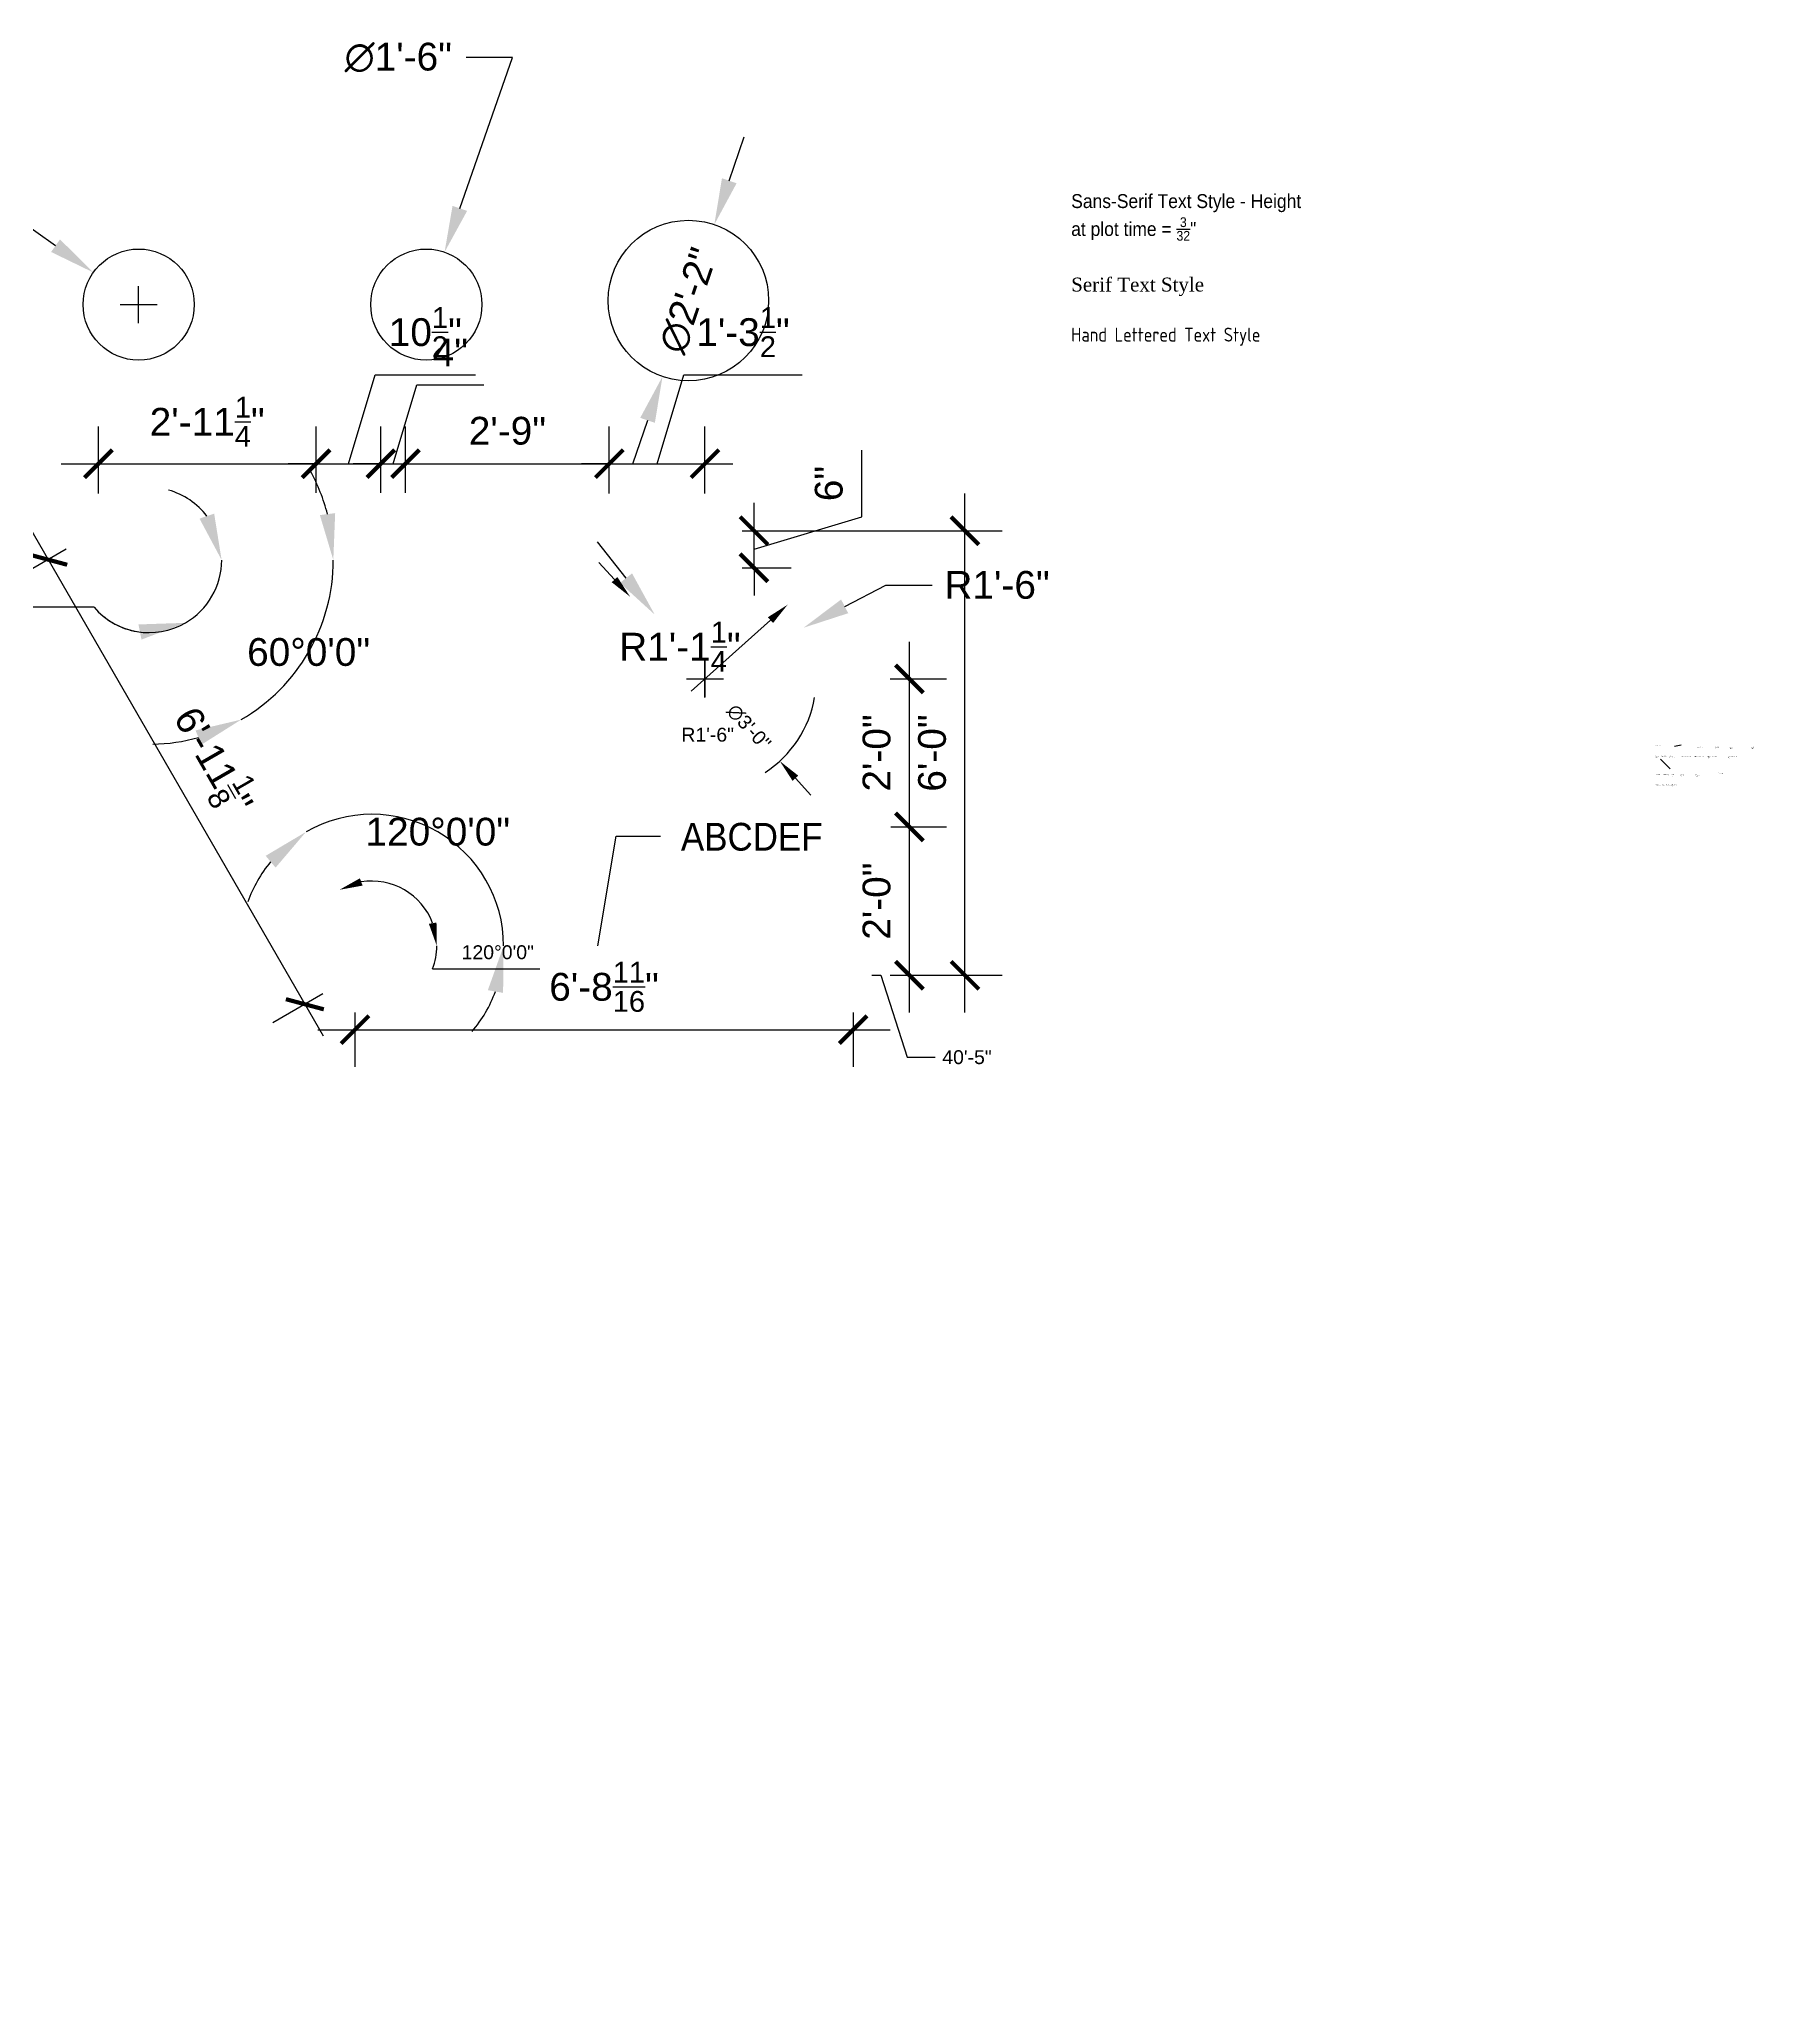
# Model space of a CAD drawing. Extents: x 0 to 844, y 0 to 637.
# Drawn here: x 566.1 to 843.7, y 318.3 to 636.6 of the extents above; entities that cross this region are included whole.
import ezdxf

# ---------------------------------------------------------------- set-up
doc = ezdxf.new("R2010")
doc.units = 0
doc.header["$MEASUREMENT"] = 0
for name, color, linetype in [('A-ANNO-DIMS', 1, 'Continuous'), ('A-ANNO-NOTE', 3, 'Continuous'), ('A-Anno-Revs', 1, 'Continuous')]:
    doc.layers.add(name, color=color, linetype=linetype)
doc.styles.add('Annotext', font='archquik.shx')
doc.styles.add('Hand-Inch', font='archquik.shx', dxfattribs={"height": 0.09375})
doc.styles.add('Sans-Inch', font='swiss.ttf', dxfattribs={"width": 0.9})
doc.styles.add('SansDim-Inch', font='swiss.ttf', dxfattribs={"height": 0.09375})
doc.styles.add('Serif-Inch', font='times_0.ttf', dxfattribs={"height": 0.09375})
doc.dimstyles.new('SansDim-Inch', dxfattribs={"dimscale": 12, "dimtxt": 0.09375, "dimasz": 0.09375, "dimexe": 0.125, "dimexo": 0.125, "dimgap": 0.0625, "dimtad": 1, "dimdec": 4, "dimrnd": 0.0625, "dimzin": 3, "dimdsep": 46, "dimlunit": 4, "dimtxsty": 'SansDim-Inch', "dimblk1": 'ARCHTICK', "dimblk2": 'ARCHTICK', "dimsah": 1, "dimcen": 0.0625, "dimdle": 0.125, "dimclrd": 256, "dimclre": 256, "dimclrt": 3, "dimaunit": 1, "dimadec": 3, "dimazin": 2, "dimtfac": 0.75, "dimtdec": 4, "dimtmove": 2, "dimatfit": 3, "dimfxl": 0.125, "dimtfillclr": 256, "dimtolj": 1, "dimtzin": 0, "dimarcsym": 0})
doc.dimstyles.new('SansDim-Inch$2', dxfattribs={"dimscale": 12, "dimtxt": 0.09375, "dimasz": 0.15625, "dimexe": 0.125, "dimexo": 0.125, "dimgap": 0.0625, "dimtad": 1, "dimtih": 1, "dimtoh": 1, "dimdec": 4, "dimrnd": 0.0625, "dimzin": 3, "dimdsep": 46, "dimlunit": 4, "dimtxsty": 'SansDim-Inch', "dimcen": 0.0625, "dimdle": 0.125, "dimclrd": 256, "dimclre": 256, "dimclrt": 3, "dimaunit": 1, "dimadec": 3, "dimazin": 2, "dimtfac": 0.75, "dimtdec": 4, "dimtmove": 0, "dimatfit": 2, "dimfxl": 0.125, "dimtfillclr": 256, "dimtolj": 1, "dimtzin": 0, "dimarcsym": 0})
doc.dimstyles.new('SansDim-Inch$3', dxfattribs={"dimscale": 12, "dimtxt": 0.09375, "dimasz": 0.15625, "dimexe": 0.125, "dimexo": 0.125, "dimgap": 0.0625, "dimtad": 0, "dimtoh": 1, "dimdec": 4, "dimrnd": 0.0625, "dimzin": 3, "dimdsep": 46, "dimlunit": 4, "dimtxsty": 'SansDim-Inch', "dimcen": 0, "dimdle": 0.125, "dimclrd": 256, "dimclre": 256, "dimclrt": 3, "dimaunit": 1, "dimadec": 3, "dimazin": 2, "dimtfac": 0.75, "dimtdec": 4, "dimtofl": 0, "dimtmove": 0, "dimatfit": 2, "dimfxl": 0.125, "dimtfillclr": 256, "dimtolj": 1, "dimtzin": 0, "dimarcsym": 0})
doc.dimstyles.new('SansDim-Inch$4', dxfattribs={"dimscale": 12, "dimtxt": 0.09375, "dimasz": 0.15625, "dimexe": 0.125, "dimexo": 0.125, "dimgap": 0.0625, "dimtad": 0, "dimtih": 1, "dimtoh": 1, "dimdec": 4, "dimrnd": 0.0625, "dimzin": 3, "dimdsep": 46, "dimlunit": 4, "dimtxsty": 'SansDim-Inch', "dimblk1": 'ARCHTICK', "dimsah": 1, "dimcen": 0.0625, "dimdle": 0.125, "dimclrd": 256, "dimclre": 256, "dimclrt": 3, "dimaunit": 1, "dimadec": 3, "dimazin": 2, "dimtfac": 0.75, "dimtdec": 4, "dimtofl": 0, "dimtmove": 2, "dimatfit": 3, "dimfxl": 0.125, "dimtfillclr": 256, "dimtolj": 1, "dimtzin": 0, "dimarcsym": 0})
doc.dimstyles.new('SansDim-Inch$6', dxfattribs={"dimscale": 12, "dimtxt": 0.09375, "dimasz": 0.09375, "dimexe": 0.125, "dimexo": 0.125, "dimgap": 0.0625, "dimtad": 0, "dimdec": 4, "dimrnd": 0.0625, "dimzin": 3, "dimdsep": 46, "dimlunit": 4, "dimtxsty": 'SansDim-Inch', "dimblk1": 'ARCHTICK', "dimblk2": 'ARCHTICK', "dimsah": 1, "dimcen": 0.0625, "dimdle": 0.125, "dimclrd": 256, "dimclre": 256, "dimclrt": 3, "dimaunit": 1, "dimadec": 3, "dimazin": 2, "dimtfac": 0.75, "dimtdec": 4, "dimtmove": 2, "dimatfit": 3, "dimfxl": 0.125, "dimtfillclr": 256, "dimtolj": 1, "dimtzin": 0, "dimarcsym": 0})

# ---------------------------------------------------------------- blocks, each defined once
blk = doc.blocks.new('_ArchTick')
at = {"color": 0, "linetype": 'ByBlock', "const_width": 0.15}
blk.add_lwpolyline([(-0.5, -0.5), (0.5, 0.5)], dxfattribs=at)
blk = doc.blocks.new('*D83')
at = {"layer": 'A-ANNO-DIMS', "lineweight": -2}
for p, q in [((575.62, 563), (575.62, 573.85)), ((610.88, 563.12), (610.88, 573.85)), ((569.62, 567.85), (616.88, 567.85))]:
    blk.add_line(p, q, dxfattribs=at)
at = {"layer": 'DefPoints', "color": 0}
for p in [(610.88, 567.85), (610.88, 557.12), (575.62, 557)]:
    blk.add_point(p, dxfattribs=at)
at = {"layer": 'A-ANNO-DIMS', "lineweight": -2, "xscale": 4.5, "yscale": 4.5, "zscale": 4.5, "rotation": 180}
blk.add_blockref('_ArchTick', (575.62, 567.85), dxfattribs=at)
at = {"layer": 'A-ANNO-DIMS', "lineweight": -2, "xscale": 4.5, "yscale": 4.5, "zscale": 4.5}
blk.add_blockref('_ArchTick', (610.88, 567.85), dxfattribs=at)
at = {"layer": 'A-ANNO-DIMS', "color": 3, "insert": (593.25, 574.64), "char_height": 4.5, "attachment_point": 5, "style": 'SansDim-Inch'}
blk.add_mtext('\\A1;2\'-11{\\H0.750000x;\\S1/4;}"', dxfattribs=at)
blk = doc.blocks.new('*D87')
at = {"layer": 'A-ANNO-DIMS', "lineweight": -2}
for p, q in [((616.12, 567.85), (620.45, 582.25)), ((620.45, 582.25), (636.72, 582.25)), ((610.88, 563.12), (610.88, 573.85)), ((621.38, 563.12), (621.38, 573.85)), ((610.88, 567.85), (606.38, 567.85)), ((610.88, 567.85), (621.38, 567.85)), ((610.88, 567.85), (621.38, 567.85)), ((621.38, 567.85), (625.88, 567.85))]:
    blk.add_line(p, q, dxfattribs=at)
at = {"layer": 'DefPoints', "color": 0}
for p in [(621.38, 567.85), (610.88, 557.12), (621.38, 557.12)]:
    blk.add_point(p, dxfattribs=at)
at = {"layer": 'A-ANNO-DIMS', "lineweight": -2, "xscale": 4.5, "yscale": 4.5, "zscale": 4.5}
blk.add_blockref('_ArchTick', (610.88, 567.85), dxfattribs=at)
at = {"layer": 'A-ANNO-DIMS', "lineweight": -2, "xscale": 4.5, "yscale": 4.5, "zscale": 4.5, "rotation": 180}
blk.add_blockref('_ArchTick', (621.38, 567.85), dxfattribs=at)
at = {"layer": 'A-ANNO-DIMS', "color": 3, "insert": (628.58, 589.16), "char_height": 4.5, "attachment_point": 5, "style": 'SansDim-Inch'}
blk.add_mtext('\\A1;10{\\H0.750000x;\\S1/2;}"', dxfattribs=at)
blk = doc.blocks.new('*D91')
at = {"layer": 'A-ANNO-DIMS', "lineweight": -2}
for p, q in [((625.38, 563.12), (625.38, 573.85)), ((658.38, 563), (658.38, 573.85)), ((619.38, 567.85), (664.38, 567.85))]:
    blk.add_line(p, q, dxfattribs=at)
at = {"layer": 'DefPoints', "color": 0}
for p in [(658.38, 567.85), (625.38, 557.12), (658.38, 557)]:
    blk.add_point(p, dxfattribs=at)
at = {"layer": 'A-ANNO-DIMS', "lineweight": -2, "xscale": 4.5, "yscale": 4.5, "zscale": 4.5, "rotation": 180}
blk.add_blockref('_ArchTick', (625.38, 567.85), dxfattribs=at)
at = {"layer": 'A-ANNO-DIMS', "lineweight": -2, "xscale": 4.5, "yscale": 4.5, "zscale": 4.5}
blk.add_blockref('_ArchTick', (658.38, 567.85), dxfattribs=at)
at = {"layer": 'A-ANNO-DIMS', "color": 3, "insert": (641.88, 573.16), "char_height": 4.5, "attachment_point": 5, "style": 'SansDim-Inch'}
blk.add_mtext('\\A1;2\'-9"', dxfattribs=at)
blk = doc.blocks.new('*D95')
at = {"layer": 'A-ANNO-DIMS', "lineweight": -2}
for p, q in [((666.12, 567.85), (670.45, 582.25)), ((670.45, 582.25), (689.64, 582.25)), ((658.38, 563), (658.38, 573.85)), ((673.88, 563), (673.88, 573.85)), ((658.38, 567.85), (653.88, 567.85)), ((658.38, 567.85), (673.88, 567.85)), ((658.38, 567.85), (673.88, 567.85)), ((673.88, 567.85), (678.38, 567.85))]:
    blk.add_line(p, q, dxfattribs=at)
at = {"layer": 'DefPoints', "color": 0}
for p in [(673.88, 567.85), (658.38, 557), (673.88, 557)]:
    blk.add_point(p, dxfattribs=at)
at = {"layer": 'A-ANNO-DIMS', "lineweight": -2, "xscale": 4.5, "yscale": 4.5, "zscale": 4.5}
blk.add_blockref('_ArchTick', (658.38, 567.85), dxfattribs=at)
at = {"layer": 'A-ANNO-DIMS', "lineweight": -2, "xscale": 4.5, "yscale": 4.5, "zscale": 4.5, "rotation": 180}
blk.add_blockref('_ArchTick', (673.88, 567.85), dxfattribs=at)
at = {"layer": 'A-ANNO-DIMS', "color": 3, "insert": (680.04, 589.16), "char_height": 4.5, "attachment_point": 5, "style": 'SansDim-Inch'}
blk.add_mtext('\\A1;1\'-3{\\H0.750000x;\\S1/2;}"', dxfattribs=at)
blk = doc.blocks.new('*D99')
at = {"layer": 'A-ANNO-DIMS', "lineweight": -2}
for p, q in [((623.38, 567.85), (627.2, 580.6)), ((627.2, 580.6), (638.08, 580.6)), ((621.38, 563.12), (621.38, 573.85)), ((625.38, 563.12), (625.38, 573.85)), ((621.38, 567.85), (616.88, 567.85)), ((621.38, 567.85), (625.38, 567.85)), ((621.38, 567.85), (625.38, 567.85)), ((625.38, 567.85), (629.88, 567.85))]:
    blk.add_line(p, q, dxfattribs=at)
at = {"layer": 'DefPoints', "color": 0}
for p in [(625.38, 567.85), (621.38, 557.12), (625.38, 557.12)]:
    blk.add_point(p, dxfattribs=at)
at = {"layer": 'A-ANNO-DIMS', "lineweight": -2, "xscale": 4.5, "yscale": 4.5, "zscale": 4.5}
blk.add_blockref('_ArchTick', (621.38, 567.85), dxfattribs=at)
at = {"layer": 'A-ANNO-DIMS', "lineweight": -2, "xscale": 4.5, "yscale": 4.5, "zscale": 4.5, "rotation": 180}
blk.add_blockref('_ArchTick', (625.38, 567.85), dxfattribs=at)
at = {"layer": 'A-ANNO-DIMS', "color": 3, "insert": (632.64, 585.85), "char_height": 4.5, "attachment_point": 5, "style": 'SansDim-Inch'}
blk.add_mtext('\\A1;4"', dxfattribs=at)
blk = doc.blocks.new('*D103')
at = {"layer": 'A-ANNO-DIMS', "lineweight": -2}
for p, q in [((612.07, 475.12), (564.5, 557.51)), ((570.42, 554), (562.3, 549.31)), ((611.99, 482), (603.87, 477.31))]:
    blk.add_line(p, q, dxfattribs=at)
at = {"layer": 'DefPoints', "color": 0}
for p in [(575.62, 557), (567.5, 552.31), (617.19, 485)]:
    blk.add_point(p, dxfattribs=at)
at = {"layer": 'A-ANNO-DIMS', "lineweight": -2, "xscale": 4.5, "yscale": 4.5, "zscale": 4.5}
for p, rotation in [((567.5, 552.31), 119.9999999999998), ((609.07, 480.31), 299.9999999999998)]:
    blk.add_blockref('_ArchTick', p, dxfattribs=dict(at, rotation=rotation))
at = {"layer": 'A-ANNO-DIMS', "color": 3, "insert": (594.31, 519.79), "char_height": 4.5, "attachment_point": 5, "rotation": 300, "style": 'SansDim-Inch'}
blk.add_mtext('\\A1;6\'-11{\\H0.750000x;\\S1/8;}"', dxfattribs=at)
blk = doc.blocks.new('*D107')
at = {"layer": 'A-ANNO-DIMS', "lineweight": -2}
for p, q in [((617.19, 479), (617.19, 470.19)), ((697.88, 479), (697.88, 470.19)), ((611.19, 476.19), (703.88, 476.19))]:
    blk.add_line(p, q, dxfattribs=at)
at = {"layer": 'DefPoints', "color": 0}
for p in [(617.19, 485), (697.88, 485), (697.88, 476.19)]:
    blk.add_point(p, dxfattribs=at)
at = {"layer": 'A-ANNO-DIMS', "lineweight": -2, "xscale": 4.5, "yscale": 4.5, "zscale": 4.5, "rotation": 180}
blk.add_blockref('_ArchTick', (617.19, 476.19), dxfattribs=at)
at = {"layer": 'A-ANNO-DIMS', "lineweight": -2, "xscale": 4.5, "yscale": 4.5, "zscale": 4.5}
blk.add_blockref('_ArchTick', (697.88, 476.19), dxfattribs=at)
at = {"layer": 'A-ANNO-DIMS', "color": 3, "insert": (657.53, 483.14), "char_height": 4.5, "attachment_point": 5, "style": 'SansDim-Inch'}
blk.add_mtext('\\A1;6\'-8{\\H0.750000x;\\S11/16;}"', dxfattribs=at)
blk = doc.blocks.new('*D111')
at = {"layer": 'A-ANNO-DIMS', "lineweight": -2}
for p, q in [((707, 479), (707, 515.03)), ((704, 509.03), (713, 509.03)), ((703.88, 485), (713, 485))]:
    blk.add_line(p, q, dxfattribs=at)
at = {"layer": 'DefPoints', "color": 0}
for p in [(698, 509.03), (707, 509.03), (697.88, 485)]:
    blk.add_point(p, dxfattribs=at)
at = {"layer": 'A-ANNO-DIMS', "lineweight": -2, "xscale": 4.5, "yscale": 4.5, "zscale": 4.5}
for p, rotation in [((707, 509.03), 90), ((707, 485), 270)]:
    blk.add_blockref('_ArchTick', p, dxfattribs=dict(at, rotation=rotation))
at = {"layer": 'A-ANNO-DIMS', "color": 3, "insert": (701.69, 497.01), "char_height": 4.5, "attachment_point": 5, "rotation": 90, "style": 'SansDim-Inch'}
blk.add_mtext('\\A1;2\'-0"', dxfattribs=at)
blk = doc.blocks.new('*D115')
at = {"layer": 'A-ANNO-DIMS', "lineweight": -2}
for p, q in [((707, 503.03), (707, 539)), ((703.88, 533), (713, 533)), ((704, 509.03), (713, 509.03))]:
    blk.add_line(p, q, dxfattribs=at)
at = {"layer": 'DefPoints', "color": 0}
for p in [(697.88, 533), (707, 533), (698, 509.03)]:
    blk.add_point(p, dxfattribs=at)
at = {"layer": 'A-ANNO-DIMS', "lineweight": -2, "xscale": 4.5, "yscale": 4.5, "zscale": 4.5}
for p, rotation in [((707, 533), 90), ((707, 509.03), 270)]:
    blk.add_blockref('_ArchTick', p, dxfattribs=dict(at, rotation=rotation))
at = {"layer": 'A-ANNO-DIMS', "color": 3, "insert": (701.69, 521.01), "char_height": 4.5, "attachment_point": 5, "rotation": 90, "style": 'SansDim-Inch'}
blk.add_mtext('\\A1;2\'-0"', dxfattribs=at)
blk = doc.blocks.new('*D119')
at = {"layer": 'A-ANNO-DIMS', "lineweight": -2}
for p, q in [((696.51, 544.75), (703.16, 548.2)), ((703.16, 548.2), (710.66, 548.2)), ((673.88, 530), (673.88, 536)), ((670.88, 533), (676.88, 533))]:
    blk.add_line(p, q, dxfattribs=at)
at = {"layer": 'A-ANNO-DIMS'}
blk.add_solid([(695.93, 545.86), (697.08, 543.64), (689.85, 541.29)], dxfattribs=at)
at = {"layer": 'DefPoints', "color": 0}
for p in [(689.85, 541.29), (673.88, 533)]:
    blk.add_point(p, dxfattribs=at)
at = {"layer": 'A-ANNO-DIMS', "color": 3, "insert": (721.19, 548.2), "char_height": 4.5, "attachment_point": 5, "style": 'SansDim-Inch'}
blk.add_mtext('\\A1;R1\'-6"', dxfattribs=at)
blk = doc.blocks.new('*D123')
at = {"layer": 'A-ANNO-DIMS', "lineweight": -2}
for p, q in [((699.26, 559.23), (699.26, 570.06)), ((681.82, 557), (681.82, 561.5)), ((681.82, 554), (699.26, 559.23)), ((679.88, 557), (687.82, 557)), ((681.82, 551), (681.82, 557)), ((681.82, 551), (681.82, 557)), ((679.88, 551), (687.82, 551)), ((681.82, 551), (681.82, 546.5))]:
    blk.add_line(p, q, dxfattribs=at)
at = {"layer": 'DefPoints', "color": 0}
for p in [(673.88, 557), (681.82, 557), (673.88, 551)]:
    blk.add_point(p, dxfattribs=at)
at = {"layer": 'A-ANNO-DIMS', "lineweight": -2, "xscale": 4.5, "yscale": 4.5, "zscale": 4.5}
for p, rotation in [((681.82, 557), 270), ((681.82, 551), 90)]:
    blk.add_blockref('_ArchTick', p, dxfattribs=dict(at, rotation=rotation))
at = {"layer": 'A-ANNO-DIMS', "color": 3, "insert": (693.95, 564.64), "char_height": 4.5, "attachment_point": 5, "rotation": 90, "style": 'SansDim-Inch'}
blk.add_mtext('\\A1;6"', dxfattribs=at)
blk = doc.blocks.new('*D127')
at = {"layer": 'A-ANNO-DIMS', "lineweight": -2}
for p, q in [((715.99, 479), (715.99, 563)), ((679.88, 557), (721.99, 557)), ((703.88, 485), (721.99, 485))]:
    blk.add_line(p, q, dxfattribs=at)
at = {"layer": 'DefPoints', "color": 0}
for p in [(673.88, 557), (715.99, 557), (697.88, 485)]:
    blk.add_point(p, dxfattribs=at)
at = {"layer": 'A-ANNO-DIMS', "lineweight": -2, "xscale": 4.5, "yscale": 4.5, "zscale": 4.5}
for p, rotation in [((715.99, 557), 90), ((715.99, 485), 270)]:
    blk.add_blockref('_ArchTick', p, dxfattribs=dict(at, rotation=rotation))
at = {"layer": 'A-ANNO-DIMS', "color": 3, "insert": (710.68, 521), "char_height": 4.5, "attachment_point": 5, "rotation": 90, "style": 'SansDim-Inch'}
blk.add_mtext('\\A1;6\'-0"', dxfattribs=at)
blk = doc.blocks.new('*D131')
at = {"layer": 'A-ANNO-DIMS', "lineweight": -2}
for p, q in [((634.17, 609.2), (642.68, 633.63)), ((642.68, 633.63), (635.18, 633.63))]:
    blk.add_line(p, q, dxfattribs=at)
at = {"layer": 'A-ANNO-DIMS'}
blk.add_solid([(632.99, 609.61), (635.35, 608.79), (631.7, 602.12)], dxfattribs=at)
at = {"layer": 'DefPoints', "color": 0}
for p in [(631.7, 602.12), (625.78, 585.12)]:
    blk.add_point(p, dxfattribs=at)
at = {"layer": 'A-ANNO-DIMS', "color": 3, "insert": (624.2, 633.63), "char_height": 4.5, "attachment_point": 5, "style": 'SansDim-Inch'}
blk.add_mtext('\\A1;∅1\'-6"', dxfattribs=at)
blk = doc.blocks.new('*D135')
at = {"layer": 'A-ANNO-DIMS', "lineweight": -2}
for p, q in [((677.81, 613.68), (680.23, 620.77)), ((664.58, 574.87), (662.15, 567.77))]:
    blk.add_line(p, q, dxfattribs=at)
at = {"layer": 'A-ANNO-DIMS'}
for points in [[(676.63, 614.08), (679, 613.27), (675.39, 606.58)], [(663.39, 575.28), (665.76, 574.47), (667, 581.97)]]:
    blk.add_solid(points, dxfattribs=at)
at = {"layer": 'DefPoints', "color": 0}
for p in [(675.39, 606.58), (667, 581.97)]:
    blk.add_point(p, dxfattribs=at)
at = {"layer": 'A-ANNO-DIMS', "color": 3, "insert": (671.19, 594.27), "char_height": 4.5, "attachment_point": 5, "rotation": 71.165, "style": 'SansDim-Inch'}
blk.add_mtext('\\A1;∅2\'-2"', dxfattribs=at)
blk = doc.blocks.new('*D139')
at = {"layer": 'A-ANNO-DIMS', "lineweight": -2}
for p, q in [((562.31, 607.67), (554.81, 607.67)), ((568.69, 603.16), (562.31, 607.67)), ((582.15, 590.62), (582.15, 596.62)), ((579.15, 593.62), (585.15, 593.62))]:
    blk.add_line(p, q, dxfattribs=at)
at = {"layer": 'A-ANNO-DIMS'}
blk.add_solid([(569.41, 604.18), (567.97, 602.14), (574.81, 598.82)], dxfattribs=at)
at = {"layer": 'DefPoints', "color": 0}
for p in [(574.81, 598.82), (582.15, 593.62)]:
    blk.add_point(p, dxfattribs=at)
at = {"layer": 'A-ANNO-DIMS', "color": 3, "insert": (547.46, 607.67), "char_height": 4.5, "attachment_point": 5, "style": 'SansDim-Inch'}
blk.add_mtext('\\A1;R9"', dxfattribs=at)
blk = doc.blocks.new('*D143')
at = {"layer": 'A-ANNO-DIMS', "lineweight": -2}
for start, end in [(14.4425, 28.885), (300, 0), (271.115, 285.5575)]:
    blk.add_arc((583.85, 552.25), 29.83, start, end, dxfattribs=at)
at = {"layer": 'A-ANNO-DIMS'}
for points in [[(613.98, 559.85), (611.5, 559.53), (613.68, 552.25)], [(591.36, 524.66), (592.33, 522.36), (598.76, 526.41)]]:
    blk.add_solid(points, dxfattribs=at)
at = {"layer": 'DefPoints', "color": 0}
for p in [(583.85, 552.25), (583.85, 552.25), (673.88, 552.25), (606.7, 533.07), (619.93, 489.75)]:
    blk.add_point(p, dxfattribs=at)
at = {"layer": 'A-ANNO-DIMS', "color": 3, "insert": (609.68, 537.33), "char_height": 4.5, "attachment_point": 5, "style": 'SansDim-Inch'}
blk.add_mtext('\\A1;60°0\'0"', dxfattribs=at)
blk = doc.blocks.new('*D147')
at = {"layer": 'A-ANNO-DIMS', "lineweight": -2}
blk.add_line((574.93, 544.6), (543.28, 544.6), dxfattribs=at)
for start, end in [(37.237, 74.4741), (300, 0), (220.6352, 300), (225.5259, 262.763)]:
    blk.add_arc((583.85, 552.25), 11.75, start, end, dxfattribs=at)
at = {"layer": 'A-ANNO-DIMS'}
for points in [[(594.38, 559.76), (592.01, 558.96), (595.59, 552.25)], [(582.12, 541.82), (582.61, 539.37), (589.72, 542.08)]]:
    blk.add_solid(points, dxfattribs=at)
at = {"layer": 'DefPoints', "color": 0}
for p in [(583.85, 552.25), (583.85, 552.25), (673.88, 552.25), (594.88, 548.23), (619.93, 489.75)]:
    blk.add_point(p, dxfattribs=at)
at = {"layer": 'A-ANNO-DIMS', "color": 3, "insert": (555.35, 549.91), "char_height": 4.5, "attachment_point": 5, "style": 'SansDim-Inch'}
blk.add_mtext('\\A1;60°0\'0"', dxfattribs=at)
blk = doc.blocks.new('*D151')
at = {"layer": 'A-ANNO-DIMS', "lineweight": -2}
for p, q in [((661.09, 549.31), (656.45, 555.21)), ((673.9, 530.03), (673.9, 536.03)), ((670.9, 533.03), (676.9, 533.03))]:
    blk.add_line(p, q, dxfattribs=at)
at = {"layer": 'A-ANNO-DIMS'}
blk.add_solid([(662.07, 550.09), (660.11, 548.54), (665.73, 543.42)], dxfattribs=at)
at = {"layer": 'DefPoints', "color": 0}
for p in [(665.73, 543.42), (673.9, 533.03)]:
    blk.add_point(p, dxfattribs=at)
at = {"layer": 'A-ANNO-DIMS', "color": 3, "insert": (669.82, 538.22), "char_height": 4.5, "attachment_point": 5, "style": 'SansDim-Inch'}
blk.add_mtext('\\A1;R1\'-1{\\H0.750000x;\\S1/4;}"', dxfattribs=at)
blk = doc.blocks.new('*D155')
at = {"layer": 'A-ANNO-DIMS', "lineweight": -2}
for start, end in [(0, 120), (140.2483, 160.4965), (319.5035, 339.7517)]:
    blk.add_arc((619.93, 489.75), 21.33, start, end, dxfattribs=at)
at = {"layer": 'A-ANNO-DIMS'}
for points in [[(602.72, 504.35), (604.33, 502.44), (609.26, 508.23)], [(638.71, 482.59), (641.18, 482.15), (641.26, 489.75)]]:
    blk.add_solid(points, dxfattribs=at)
at = {"layer": 'DefPoints', "color": 0}
for p in [(583.85, 552.25), (636.27, 503.46), (619.93, 489.75), (619.93, 489.75), (693.12, 489.75)]:
    blk.add_point(p, dxfattribs=at)
at = {"layer": 'A-ANNO-DIMS', "color": 3, "insert": (630.6, 508.23), "char_height": 4.5, "attachment_point": 5, "style": 'SansDim-Inch'}
blk.add_mtext('\\A1;120°0\'0"', dxfattribs=at)
blk = doc.blocks.new('*D159')
at = {"layer": 'A-ANNO-DIMS', "lineweight": -2}
blk.add_line((629.77, 486.06), (647.12, 486.06), dxfattribs=at)
for start, end in [(20.5547, 99.4453), (339.4453, 0)]:
    blk.add_arc((619.93, 489.75), 10.51, start, end, dxfattribs=at)
at = {"layer": 'A-ANNO-DIMS'}
for points in [[(618.42, 499.53), (617.99, 500.71), (614.68, 498.85)], [(630.39, 493.55), (629.16, 493.33), (630.44, 489.75)]]:
    blk.add_solid(points, dxfattribs=at)
at = {"layer": 'DefPoints', "color": 0}
for p in [(583.85, 552.25), (621.75, 500.1), (619.93, 489.75), (619.93, 489.75), (693.12, 489.75)]:
    blk.add_point(p, dxfattribs=at)
at = {"layer": 'A-ANNO-DIMS', "color": 3, "insert": (640.32, 488.72), "char_height": 2.25, "attachment_point": 5, "style": 'SansDim-Inch'}
blk.add_mtext('\\A1;120°0\'0"', dxfattribs=at)
blk = doc.blocks.new('*D160')
at = {"layer": 'A-ANNO-DIMS', "lineweight": -2}
for p, q in [((659.23, 549.08), (656.7, 551.85)), ((688.52, 516.92), (691.05, 514.15))]:
    blk.add_line(p, q, dxfattribs=at)
blk.add_arc((673.88, 533), 18, 302.7788, 350.4507, dxfattribs=at)
at = {"layer": 'A-ANNO-DIMS'}
for points in [[(659.69, 549.5), (658.77, 548.66), (661.75, 546.31)], [(688.98, 517.34), (688.06, 516.5), (686, 519.69)]]:
    blk.add_solid(points, dxfattribs=at)
at = {"layer": 'DefPoints', "color": 0}
for p in [(661.75, 546.31), (686, 519.69)]:
    blk.add_point(p, dxfattribs=at)
at = {"layer": 'A-ANNO-DIMS', "color": 3, "insert": (680.99, 525.19), "char_height": 2.25, "attachment_point": 5, "rotation": 312.3281, "style": 'SansDim-Inch'}
blk.add_mtext('\\A1;∅3\'-0"', dxfattribs=at)
blk = doc.blocks.new('*D161')
at = {"layer": 'A-ANNO-DIMS', "lineweight": -2}
blk.add_line((671.64, 531), (684.48, 542.52), dxfattribs=at)
at = {"layer": 'A-ANNO-DIMS'}
blk.add_solid([(684.06, 542.98), (684.9, 542.05), (687.27, 545.02)], dxfattribs=at)
at = {"layer": 'DefPoints', "color": 0}
for p in [(687.27, 545.02), (673.88, 533)]:
    blk.add_point(p, dxfattribs=at)
at = {"layer": 'A-ANNO-DIMS', "color": 3, "insert": (674.32, 523.95), "char_height": 2.25, "attachment_point": 5, "style": 'SansDim-Inch'}
blk.add_mtext('\\A1;R1\'-6"', dxfattribs=at)
blk = doc.blocks.new('*D162')
at = {"layer": 'A-ANNO-DIMS', "lineweight": -2}
for p, q in [((700.88, 485), (702.38, 485)), ((702.38, 485), (706.65, 471.73)), ((706.65, 471.73), (711.15, 471.73))]:
    blk.add_line(p, q, dxfattribs=at)
at = {"layer": 'DefPoints', "color": 0}
for p in [(697.88, 485), (711.15, 471.73), (0, 0)]:
    blk.add_point(p, dxfattribs=at)
at = {"layer": 'A-ANNO-DIMS', "color": 3, "insert": (716.32, 471.73), "char_height": 2.25, "attachment_point": 5, "style": 'SansDim-Inch'}
blk.add_mtext('\\A1;40\'-5"', dxfattribs=at)

msp = doc.modelspace()

# ---------------------------------------------------------------- linework, layer by layer
at = {"layer": 'A-ANNO-DIMS'}
for centre, radius in [((671.1938, 594.27399), 13), ((582.15327, 593.62126), 9), ((628.74171, 593.62126), 9)]:
    msp.add_circle(centre, radius, dxfattribs=at)
at = {"layer": 'A-Anno-Revs'}
for p, q in [((830.94079, 522.08757), (832.00771, 522.32372)), ((828.62937, 520.02658), (830.19355, 518.41378))]:
    msp.add_line(p, q, dxfattribs=at)

# ---------------------------------------------------------------- texts
at = {"char_height": 0.125, "attachment_point": 1, "style": 'Annotext'}
for s, insert, width in [('View Title', (827.82626, 522.25852), 0.8737272), ('North Arrow', (834.52126, 522.01275), 0.8737272), ('Detail Callouts', (837.5944, 522.01275), 0.8737272), ('Elevation Callouts', (839.77457, 522.01275), 0.8737272), ('Section Callout', (843.28641, 522.01275), 0.8737272), ('Revision Delta', (827.82626, 520.55131), 0.8737272), ('Centerline', (828.79766, 520.55131), 0.8737272), ('Column Centerline', (830.13561, 520.55131), 0.8737272), ('Graphic Scales Arch', (831.93894, 520.53127), 1.4023847), ('Graphic Scales Civil', (834.01033, 520.53127), 1.4023822), ('Graphic Scales Arch - Long', (836.16569, 520.53127), 1.5530809), ('Graphic Scales Civil - Long', (839.54379, 520.53127), 1.5782004), ('Door tag', (827.82626, 517.56091), 0.8737272), ('Finish tag', (827.82626, 515.90839), 0.8737272), ('Floor Finish tag', (829.00037, 515.90839), 1.0282157), ('Window tag', (829.08832, 517.56091), 0.8737272), ('Ceiling Finish tag', (830.33301, 515.90839), 1.0282157), ('Wall\\Ptag', (830.43358, 517.56091), 0.8737272), ('Elevation\\P(section)', (831.73725, 517.56091), 0.8737272), ('Spot Elevations', (834.17773, 517.56091), 0.8737272), ('Room Tags', (837.89976, 517.81033), 0.8737272)]:
    msp.add_mtext(s, dxfattribs=dict(at, insert=insert, width=width))
at = {"layer": 'A-ANNO-NOTE', "char_height": 2.25, "attachment_point": 1}
for s, width, insert, style in [('\\A1;Sans-Serif Text Style - Height at plot time = {\\H0.7x;\\S3/32;}"', 38.4969305, (733.19486, 611.5022), 'Sans-Inch'), ('Serif Text Style', 32.9268157, (733.19486, 597.98859), 'Serif-Inch'), ('Hand Lettered Text Style', 40.8841213, (733.19486, 589.87772), 'Hand-Inch')]:
    msp.add_mtext_dynamic_manual_height_columns(s, width=width, gutter_width=11.25, heights=[0], dxfattribs=dict(at, insert=insert, style=style))
at = {"layer": 'A-ANNO-NOTE', "insert": (669.98026, 509.68607), "char_height": 4.5, "attachment_point": 1, "style": 'Sans-Inch'}
msp.add_mtext('ABCDEF', dxfattribs=at)

# ---------------------------------------------------------------- dimensions: what is measured, and where the dimension line sits
at = {"layer": 'A-ANNO-DIMS'}
for p1, p2, picture, middle in [((625.78015, 585.12249), (631.70327, 602.12004), '*D131', (624.19901, 633.62919)), ((661.75424, 546.30741), (685.99576, 519.69259), '*D160', (680.98519, 525.1937))]:
    dim = msp.add_diameter_dim_2p(p1=p1, p2=p2, dimstyle='SansDim-Inch$3', dxfattribs=at)
    dim.commit()
    dim.dimension.update_dxf_attribs({"geometry": picture, "text_midpoint": middle, "dimtype": 163})
dim = msp.add_diameter_dim_2p(p1=(666.99683, 581.97011), p2=(675.39077, 606.57787), dimstyle='SansDim-Inch$3', dxfattribs=at)
dim.commit()
dim.dimension.update_dxf_attribs({"geometry": '*D135', "text_midpoint": (671.1938, 594.27399)})
for center, mpoint, picture, middle in [((582.15327, 593.62126), (574.80834, 598.82242), '*D139', (547.45715, 607.6725)), ((673.90332, 533.02832), (665.72693, 543.41872), '*D151', (669.81513, 538.22352)), ((673.875, 533), (687.27095, 545.02283), '*D161', (674.32405, 523.94588))]:
    dim = msp.add_radius_dim(center=center, mpoint=mpoint, dimstyle='SansDim-Inch$4', dxfattribs=at)
    dim.commit()
    dim.dimension.update_dxf_attribs({"geometry": picture, "text_midpoint": middle, "dimtype": 164})
for base, p1, p2, picture, middle in [((621.375, 567.84501), (610.875, 557.125), (621.375, 557.125), '*D87', (623.44686, 589.15738)), ((673.875, 567.84501), (658.375, 557), (673.875, 557), '*D95', (673.44686, 589.15738)), ((625.375, 567.84501), (621.375, 557.125), (625.375, 557.125), '*D99', (630.2, 585.84501)), ((610.875, 567.84501), (575.61828, 557), (610.875, 557.125), '*D83', (593.24664, 574.6416)), ((658.375, 567.84501), (625.375, 557.125), (658.375, 557), '*D91', (641.875, 573.15764)), ((697.875, 476.1875), (617.1875, 485), (697.875, 485), '*D107', (657.53125, 483.14066))]:
    dim = msp.add_linear_dim(base=base, p1=p1, p2=p2, dimstyle='SansDim-Inch', dxfattribs=at)
    dim.commit()
    dim.dimension.update_dxf_attribs({"geometry": picture, "text_midpoint": middle})
for base, p1, p2, picture, middle in [((681.82451, 557), (673.875, 551), (673.875, 557), '*D123', (693.94976, 562.23136)), ((715.98968, 557), (697.875, 485), (673.875, 557), '*D127', (710.67705, 521)), ((707, 533), (698, 509.02706), (697.875, 533), '*D115', (701.68737, 521.01353)), ((707, 509.02706), (697.875, 485), (698, 509.02706), '*D111', (701.68737, 497.01353))]:
    dim = msp.add_linear_dim(base=base, p1=p1, p2=p2, angle=90, dimstyle='SansDim-Inch', dxfattribs=at)
    dim.commit()
    dim.dimension.update_dxf_attribs({"geometry": picture, "text_midpoint": middle})
for base, line1, line2, picture, middle in [((606.69867, 533.07393), ((583.84552, 552.25), (673.875, 552.25)), ((583.84552, 552.25), (619.92991, 489.75)), '*D143', (609.68137, 537.33367)), ((594.88288, 548.23273), ((583.84552, 552.25), (619.92991, 489.75)), ((583.84552, 552.25), (673.875, 552.25)), '*D147', (555.35414, 549.91334)), ((636.27218, 503.46279), ((693.125, 489.75), (619.92991, 489.75)), ((583.84552, 552.25), (619.92991, 489.75)), '*D155', (630.59657, 508.22519)), ((621.75483, 500.09964), ((583.84552, 552.25), (619.92991, 489.75)), ((693.125, 489.75), (619.92991, 489.75)), '*D159', (640.3221, 488.71648))]:
    dim = msp.add_angular_dim_2l(base=base, line1=line1, line2=line2, dimstyle='SansDim-Inch$2', dxfattribs=at)
    dim.commit()
    dim.dimension.update_dxf_attribs({"geometry": picture, "text_midpoint": middle})
dim = msp.add_aligned_dim(p1=(617.1875, 485), p2=(575.61828, 557), distance=9.375, dimstyle='SansDim-Inch', dxfattribs=at)
dim.commit()
dim.dimension.update_dxf_attribs({"geometry": '*D103', "text_midpoint": (594.30551, 519.78908)})
dim = msp.add_radius_dim(center=(673.875, 533), mpoint=(689.85096, 541.29269), dimstyle='SansDim-Inch$4', dxfattribs=at)
dim.commit()
dim.dimension.update_dxf_attribs({"geometry": '*D119', "text_midpoint": (721.19481, 548.20326)})
dim = msp.add_ordinate_dim(feature_location=(697.875, 485), offset=(13.27433, -13.27433), dtype=0, origin=(0, 0), dimstyle='SansDim-Inch$6', dxfattribs=at)
dim.commit()
dim.dimension.update_dxf_attribs({"geometry": '*D162', "text_midpoint": (716.31608, 471.72567)})

# ---------------------------------------------------------------- leaders
msp.add_leader([(656.52746, 489.75), (659.49178, 507.5483), (666.66089, 507.5483)], dimstyle='SansDim-Inch', override={"dimscale": 0, "dimgap": 0.0625, "dimtad": 0, "dimtxsty": 'Sans-Inch'}, dxfattribs=at)

doc.saveas('drawing.dxf')
